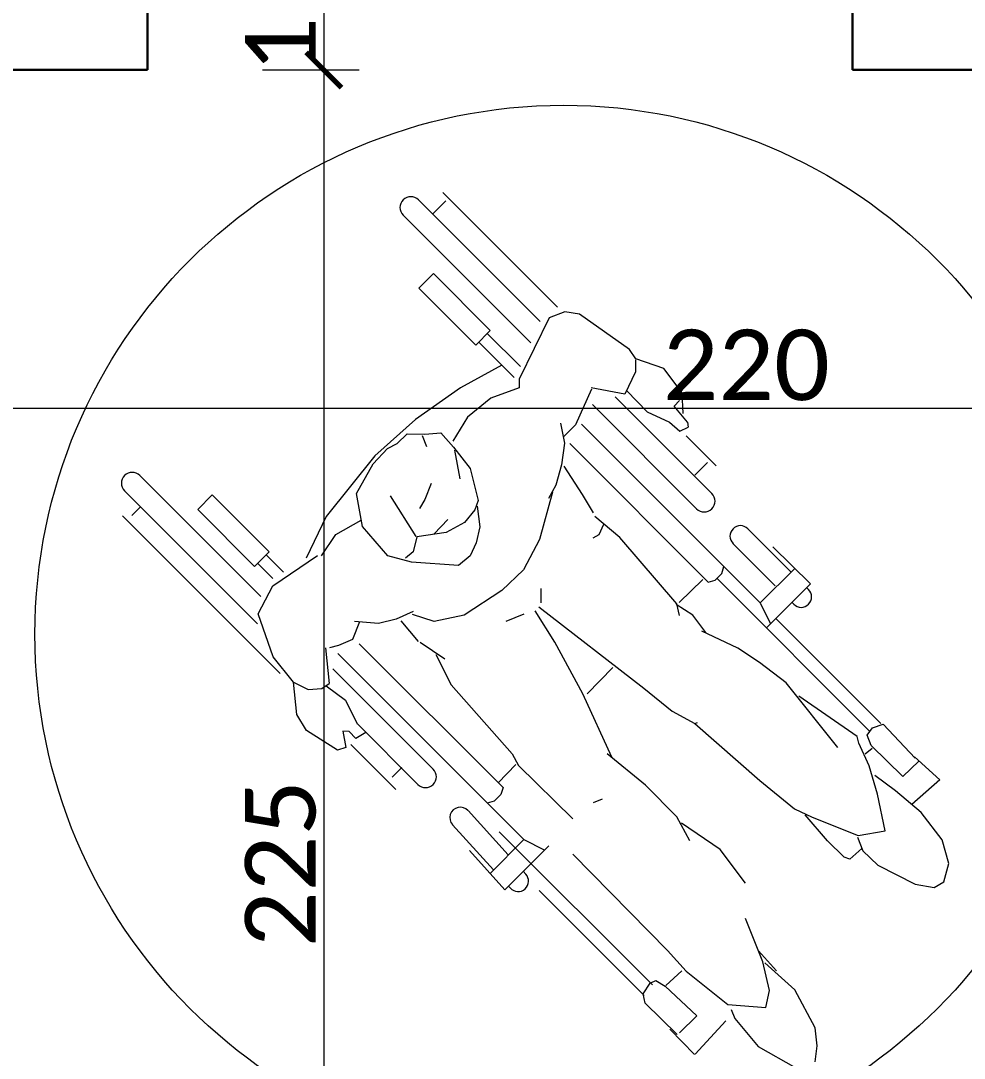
# Model space of a CAD drawing. Header units: centimetres. Extents: x -26724 to 60145, y -23645 to 6771.
# Drawn here: x -18798 to -18664.2, y 4400.4 to 4547.4 of the extents above; entities that cross this region are included whole.
import ezdxf

# ---------------------------------------------------------------- set-up
doc = ezdxf.new("R2010")
doc.units = ezdxf.units.CM
doc.linetypes.add('AUSGEZOGEN', pattern=[0])
doc.linetypes.add('PUNKT2_S9', pattern=[0.35, 0.15, -0.1, 0, -0.1])
for name, color, linetype, lineweight in [('4.KOTE', 88, 'Continuous', 15), ('Moebel', 252, 'PUNKT2_S9', 13), ('zid', 7, 'Continuous', 40)]:
    doc.layers.add(name, color=color, linetype=linetype, lineweight=lineweight)
doc.styles.get("Standard").update_dxf_attribs({"font": 'calibri.ttf'})
doc.dimstyles.new('ja 1 50', dxfattribs={"dimtxt": 10, "dimasz": 5, "dimexe": 5, "dimexo": 5, "dimgap": 1, "dimtad": 1, "dimdec": 0, "dimtxsty": 'Standard', "dimblk": 'ARCHTICK', "dimcen": 2.5, "dimclrd": 256, "dimclrt": 7, "dimadec": 0, "dimazin": 0, "dimtfac": 1, "dimtdec": 0, "dimtix": 1, "dimtmove": 1, "dimatfit": 3, "dimldrblk": 'ARCHTICK', "dimfxl": 10, "dimfxlon": 1, "dimlwd": 0, "dimlwe": 9, "dimarcsym": 0})

# ---------------------------------------------------------------- blocks, each defined once
blk = doc.blocks.new('_ArchTick')
at = {"color": 0, "linetype": 'ByBlock', "const_width": 0.15}
blk.add_lwpolyline([(-0.5, -0.5), (0.5, 0.5)], dxfattribs=at)
blk = doc.blocks.new('*D3066')
at = {"layer": '4.KOTE', "color": 0, "lineweight": 9, "transparency": 16777216}
for p, q in [((-19851.49, 4458.43), (-19866.49, 4458.43)), ((-19854.88, 4308.43), (-19866.49, 4308.43))]:
    blk.add_line(p, q, dxfattribs=at)
at = {"layer": '4.KOTE', "lineweight": 0, "transparency": 16777216}
blk.add_line((-19861.49, 4458.43), (-19861.49, 4308.43), dxfattribs=at)
at = {"layer": 'Defpoints', "color": 0, "lineweight": 50, "transparency": 16777216}
for p in [(0, 4458.43, 13.5), (-19861.49, 4308.43), (-19849.98, 4308.43, 13.5)]:
    blk.add_point(p, dxfattribs=at)
at = {"layer": '4.KOTE', "lineweight": 0, "transparency": 16777216, "xscale": 5, "yscale": 5, "zscale": 5}
for p, rotation in [((-19861.49, 4458.43), 90), ((-19861.49, 4308.43), 270)]:
    blk.add_blockref('_ArchTick', p, dxfattribs=dict(at, rotation=rotation))
at = {"layer": '4.KOTE', "color": 7, "transparency": 16777216, "insert": (-19867.61, 4383.43), "char_height": 10, "attachment_point": 5, "rotation": 90}
blk.add_mtext('150', dxfattribs=at)
blk = doc.blocks.new('*D3080')
at = {"layer": '4.KOTE', "color": 0, "lineweight": 9, "transparency": 16777216}
for p, q in [((-18805.07, 4502.02), (-18805.07, 4487.48)), ((-18585.17, 4502.02), (-18585.17, 4487.48))]:
    blk.add_line(p, q, dxfattribs=at)
at = {"layer": '4.KOTE', "lineweight": 0, "transparency": 16777216}
blk.add_line((-18585.17, 4492.48), (-18805.07, 4492.48), dxfattribs=at)
at = {"layer": 'Defpoints', "color": 0, "lineweight": 50, "transparency": 16777216}
for p in [(-18805.07, 4540.46, 13.5), (-18585.17, 4540.46, 13.5), (-18805.07, 4492.48)]:
    blk.add_point(p, dxfattribs=at)
at = {"layer": '4.KOTE', "lineweight": 0, "transparency": 16777216, "xscale": 5, "yscale": 5, "zscale": 5, "rotation": 180}
blk.add_blockref('_ArchTick', (-18805.07, 4492.48), dxfattribs=at)
at = {"layer": '4.KOTE', "lineweight": 0, "transparency": 16777216, "xscale": 5, "yscale": 5, "zscale": 5}
blk.add_blockref('_ArchTick', (-18585.17, 4492.48), dxfattribs=at)
at = {"layer": '4.KOTE', "color": 7, "transparency": 16777216, "insert": (-18695.12, 4498.6), "char_height": 10, "attachment_point": 5}
blk.add_mtext('220', dxfattribs=at)
blk = doc.blocks.new('*D3091')
at = {"layer": '4.KOTE', "lineweight": 0, "transparency": 16777216}
for p, q in [((-18755.06, 4555.46), (-18755.06, 4560.46)), ((-18755.06, 4555.46), (-18755.06, 4540.46)), ((-18755.06, 4540.46), (-18755.06, 4535.46))]:
    blk.add_line(p, q, dxfattribs=at)
at = {"layer": '4.KOTE', "color": 0, "lineweight": 9, "transparency": 16777216}
for p, q in [((-18763.74, 4555.46), (-18750.06, 4555.46)), ((-18763.74, 4540.46), (-18750.06, 4540.46))]:
    blk.add_line(p, q, dxfattribs=at)
at = {"layer": 'Defpoints', "color": 0, "lineweight": 50, "transparency": 16777216}
for p in [(-18780.07, 4555.46, 13.5), (-18780.07, 4540.46, 13.5), (-18755.06, 4540.46)]:
    blk.add_point(p, dxfattribs=at)
at = {"layer": '4.KOTE', "lineweight": 0, "transparency": 16777216, "xscale": 5, "yscale": 5, "zscale": 5}
for p, rotation in [((-18755.06, 4555.46), 270), ((-18755.06, 4540.46), 90)]:
    blk.add_blockref('_ArchTick', p, dxfattribs=dict(at, rotation=rotation))
at = {"layer": '4.KOTE', "color": 7, "transparency": 16777216, "insert": (-18761.14, 4547.96), "char_height": 10, "attachment_point": 5, "rotation": 90}
blk.add_mtext('15', dxfattribs=at)
blk = doc.blocks.new('*D3092')
at = {"layer": '4.KOTE', "color": 0, "lineweight": 9, "transparency": 16777216}
for p, q in [((-18763.74, 4540.46), (-18750.06, 4540.46)), ((-18762.25, 4315.44), (-18750.06, 4315.44))]:
    blk.add_line(p, q, dxfattribs=at)
at = {"layer": '4.KOTE', "lineweight": 0, "transparency": 16777216}
blk.add_line((-18755.06, 4540.46), (-18755.06, 4315.44), dxfattribs=at)
at = {"layer": 'Defpoints', "color": 0, "lineweight": 50, "transparency": 16777216}
for p in [(-18780.07, 4540.46, 13.5), (-18768.91, 4315.44, 13.5), (-18755.06, 4315.44)]:
    blk.add_point(p, dxfattribs=at)
at = {"layer": '4.KOTE', "lineweight": 0, "transparency": 16777216, "xscale": 5, "yscale": 5, "zscale": 5}
for p, rotation in [((-18755.06, 4540.46), 90), ((-18755.06, 4315.44), 270)]:
    blk.add_blockref('_ArchTick', p, dxfattribs=dict(at, rotation=rotation))
at = {"layer": '4.KOTE', "color": 7, "transparency": 16777216, "insert": (-18761.18, 4427.95), "char_height": 10, "attachment_point": 5, "rotation": 90}
blk.add_mtext('225', dxfattribs=at)

msp = doc.modelspace()

# ---------------------------------------------------------------- linework, layer by layer
at = {"layer": 'Moebel', "color": 252, "linetype": 'AUSGEZOGEN', "lineweight": 18, "transparency": 33554687}
for p, q in [((-18721.9, 4506.84, 13.5), (-18738.18, 4523.11, 13.5)), ((-18724.38, 4504.78, 13.5), (-18741.64, 4522.03, 13.5)), ((-18737.74, 4521.91, 13.5), (-18739.52, 4520.13, 13.5)), ((-18743.79, 4519.87, 13.5), (-18725.7, 4501.78, 13.5)), ((-18741.58, 4509.51, 13.5), (-18739.51, 4511.59, 13.5)), ((-18739.51, 4511.59, 13.5), (-18731.44, 4503.52, 13.5)), ((-18733.51, 4501.45, 13.5), (-18741.58, 4509.51, 13.5)), ((-18723.07, 4505.3, 13.5), (-18727.32, 4496.65, 13.5)), ((-18720.88, 4506.18, 13.5), (-18723.07, 4505.3, 13.5)), ((-18718.79, 4505.85, 13.5), (-18720.88, 4506.18, 13.5)), ((-18711.69, 4500.81, 13.5), (-18718.79, 4505.85, 13.5)), ((-18731.44, 4503.52, 13.5), (-18733.51, 4501.45, 13.5)), ((-18731.86, 4503.09, 13.5), (-18727.17, 4498.4, 13.5)), ((-18733.02, 4501.84, 13.5), (-18728.07, 4496.88, 13.5)), ((-18710.81, 4499.52, 13.5), (-18711.69, 4500.81, 13.5)), ((-18710.86, 4499.37, 13.5), (-18710.83, 4497.65, 13.5)), ((-18706.83, 4498.16, 13.5), (-18710.81, 4499.52, 13.5)), ((-18729.79, 4498.61, 13.5), (-18735.68, 4495.39, 13.5)), ((-18704.2, 4494.67, 13.5), (-18706.83, 4498.16, 13.5)), ((-18727.32, 4496.65, 13.5), (-18727.35, 4495.41, 13.5)), ((-18710.83, 4497.65, 13.5), (-18712.37, 4494.48, 13.5)), ((-18735.68, 4495.39, 13.5), (-18742.03, 4490.93, 13.5)), ((-18727.35, 4495.41, 13.5), (-18731.34, 4493.92, 13.5)), ((-18717.1, 4495.2, 13.5), (-18719.33, 4490.14, 13.5)), ((-18712.37, 4494.48, 13.5), (-18717.13, 4495.41, 13.5)), ((-18712.05, 4494.95, 13.5), (-18709.19, 4491.99, 13.5)), ((-18731.34, 4493.92, 13.5), (-18734.68, 4491.23, 13.5)), ((-18700.02, 4480.41, 13.5), (-18713.74, 4494.13, 13.5)), ((-18705.35, 4492.8, 13.5), (-18704.59, 4493.61, 13.5)), ((-18704.06, 4491.74, 13.5), (-18704.2, 4494.67, 13.5)), ((-18716.95, 4493.03, 13.5), (-18702.17, 4478.25, 13.5)), ((-18709.19, 4491.99, 13.5), (-18706.02, 4490.52, 13.5)), ((-18703.48, 4490.52, 13.5), (-18705.35, 4492.8, 13.5)), ((-18742.03, 4490.93, 13.5), (-18747.84, 4485.74, 13.5)), ((-18734.68, 4491.23, 13.5), (-18736.75, 4487.84, 13.5)), ((-18721.49, 4490.4, 13.5), (-18720.91, 4487.57, 13.5)), ((-18706.02, 4490.52, 13.5), (-18704.53, 4489.24, 13.5)), ((-18703.48, 4490.52, 13.5), (-18703.36, 4489.81, 13.5)), ((-18740.71, 4488.81, 13.5), (-18738.46, 4489.04, 13.5)), ((-18738.46, 4489.04, 13.5), (-18736.67, 4487.01, 13.5)), ((-18719.33, 4490.14, 13.5), (-18720.99, 4488.49, 13.5)), ((-18693.15, 4464.91, 13.5), (-18718.48, 4490.24, 13.5)), ((-18704.53, 4489.24, 13.5), (-18703.36, 4489.81, 13.5)), ((-18746.01, 4486.78, 13.5), (-18744.65, 4487.5, 13.5)), ((-18744.65, 4487.5, 13.5), (-18743.24, 4488.87, 13.5)), ((-18743.24, 4488.87, 13.5), (-18740.71, 4488.81, 13.5)), ((-18741.1, 4488.63, 13.5), (-18740.49, 4487.1, 13.5)), ((-18720.91, 4487.57, 13.5), (-18721.36, 4484.5, 13.5)), ((-18720.17, 4487.49, 13.5), (-18700.53, 4467.84, 13.5)), ((-18699.4, 4484.33, 13.5), (-18703.67, 4488.61, 13.5)), ((-18748.04, 4484.63, 13.5), (-18746.01, 4486.78, 13.5)), ((-18736.67, 4487.01, 13.5), (-18734.3, 4483.96, 13.5)), ((-18735.73, 4482.49, 13.5), (-18736.47, 4486.55, 13.5)), ((-18747.84, 4485.74, 13.5), (-18754.73, 4477.18, 13.5)), ((-18750.41, 4480.44, 13.5), (-18748.04, 4484.63, 13.5)), ((-18721.36, 4484.5, 13.5), (-18722.15, 4481.62, 13.5)), ((-18700.63, 4484.8, 13.5), (-18702.41, 4483.02, 13.5)), ((-18734.3, 4483.96, 13.5), (-18733.14, 4479.41, 13.5)), ((-18718.38, 4480.27, 13.5), (-18720.98, 4484.31, 13.5)), ((-18764, 4465.8, 13.5), (-18781.16, 4482.96, 13.5)), ((-18739.84, 4481.82, 13.5), (-18740.74, 4479.58, 13.5)), ((-18722.15, 4481.62, 13.5), (-18723.18, 4479.73, 13.5)), ((-18783.32, 4480.81, 13.5), (-18764.47, 4461.96, 13.5)), ((-18772.95, 4478.15, 13.5), (-18770.88, 4480.22, 13.5)), ((-18770.88, 4480.22, 13.5), (-18762.81, 4472.15, 13.5)), ((-18749.59, 4475.72, 13.5), (-18750.41, 4480.44, 13.5)), ((-18741.94, 4474.3, 13.5), (-18745.59, 4480.09, 13.5)), ((-18722.61, 4480.62, 13.5), (-18724.47, 4473.89, 13.5)), ((-18716.78, 4477.7, 13.5), (-18718.38, 4480.27, 13.5)), ((-18740.74, 4479.58, 13.5), (-18741.46, 4478.27, 13.5)), ((-18733.14, 4479.41, 13.5), (-18733.63, 4478.08, 13.5)), ((-18733.3, 4478.64, 13.5), (-18732.94, 4475.71, 13.5)), ((-18761.25, 4454.88, 13.5), (-18783.62, 4477.25, 13.5)), ((-18782.29, 4477.32, 13.5), (-18781.12, 4478.49, 13.5)), ((-18764.88, 4470.08, 13.5), (-18772.95, 4478.15, 13.5)), ((-18754.73, 4477.18, 13.5), (-18757.57, 4471.27, 13.5)), ((-18733.63, 4478.08, 13.5), (-18735.12, 4476.3, 13.5)), ((-18713.06, 4474.18, 13.5), (-18716.62, 4477.15, 13.5)), ((-18753.34, 4474.61, 13.5), (-18749.75, 4476.63, 13.5)), ((-18745.98, 4471.58, 13.5), (-18749.59, 4475.72, 13.5)), ((-18737.44, 4476.71, 13.5), (-18739.41, 4474.72, 13.5)), ((-18735.12, 4476.3, 13.5), (-18737.69, 4474.91, 13.5)), ((-18732.94, 4475.71, 13.5), (-18733.45, 4473.44, 13.5)), ((-18715.4, 4476.04, 13.5), (-18716.03, 4474.54, 13.5)), ((-18755.38, 4471.57, 13.5), (-18753.34, 4474.61, 13.5)), ((-18741.84, 4474.28, 13.5), (-18742.4, 4472.13, 13.5)), ((-18737.69, 4474.91, 13.5), (-18741.84, 4474.28, 13.5)), ((-18716.03, 4474.54, 13.5), (-18716.87, 4474.08, 13.5)), ((-18704.97, 4464.77, 13.5), (-18713.06, 4474.18, 13.5)), ((-18688.77, 4469.29, 13.5), (-18694.91, 4475.43, 13.5)), ((-18733.45, 4473.44, 13.5), (-18734.3, 4471.58, 13.5)), ((-18724.47, 4473.89, 13.5), (-18726.74, 4469.6, 13.5)), ((-18697.01, 4473.33, 13.5), (-18691.01, 4467.33, 13.5)), ((-18686.03, 4467.6, 13.5), (-18691.37, 4472.86, 13.5)), ((-18762.81, 4472.15, 13.5), (-18764.88, 4470.08, 13.5)), ((-18763.23, 4471.73, 13.5), (-18760.76, 4469.25, 13.5)), ((-18762.29, 4467.31, 13.5), (-18755.94, 4471.62, 13.5)), ((-18742.6, 4470.68, 13.5), (-18745.98, 4471.58, 13.5)), ((-18742.4, 4472.13, 13.5), (-18743.47, 4471.25, 13.5)), ((-18734.3, 4471.58, 13.5), (-18735.95, 4470.22, 13.5)), ((-18764.39, 4470.47, 13.5), (-18762.28, 4468.36, 13.5)), ((-18735.95, 4470.22, 13.5), (-18742.6, 4470.68, 13.5)), ((-18698.61, 4469.08, 13.5), (-18698.3, 4470.07, 13.5)), ((-18693.15, 4464.91, 13.5), (-18688.26, 4469.79, 13.5)), ((-18726.74, 4469.6, 13.5), (-18729.8, 4466.67, 13.5)), ((-18699.53, 4468.15, 13.5), (-18698.61, 4469.08, 13.5)), ((-18699.25, 4468.37, 13.5), (-18677.54, 4446.65, 13.5)), ((-18764.37, 4463.35, 13.5), (-18762.29, 4467.31, 13.5)), ((-18724.21, 4464.94, 13.5), (-18724.23, 4466.93, 13.5)), ((-18701.27, 4468.22, 13.5), (-18704.63, 4464.95, 13.5)), ((-18700.53, 4467.84, 13.5), (-18699.53, 4468.15, 13.5)), ((-18692.28, 4461.36, 13.5), (-18686.03, 4467.6, 13.5)), ((-18686.29, 4466.81, 13.5), (-18686.58, 4467.1, 13.5)), ((-18729.8, 4466.67, 13.5), (-18735.13, 4463.19, 13.5)), ((-18724.54, 4464.37, 13.5), (-18709.64, 4452.82, 13.5)), ((-18702.73, 4463.17, 13.5), (-18705.05, 4464.69, 13.5)), ((-18704.62, 4463.13, 13.5), (-18704.97, 4464.77, 13.5)), ((-18693.15, 4464.88, 13.5), (-18691.71, 4462, 13.5)), ((-18688.58, 4464.9, 13.5), (-18688.39, 4464.71, 13.5)), ((-18762.23, 4457.26, 13.5), (-18764.37, 4463.35, 13.5)), ((-18744.81, 4462.58, 13.5), (-18747.28, 4461.99, 13.5)), ((-18742.36, 4463.71, 13.5), (-18744.81, 4462.58, 13.5)), ((-18739.42, 4462.28, 13.5), (-18742.47, 4463.25, 13.5)), ((-18735.13, 4463.19, 13.5), (-18739.42, 4462.28, 13.5)), ((-18729.18, 4462.31, 13.5), (-18726.62, 4463.34, 13.5)), ((-18722.26, 4459.36, 13.5), (-18725.06, 4463.77, 13.5)), ((-18700.88, 4460.69, 13.5), (-18702.73, 4463.17, 13.5)), ((-18676.04, 4447.83, 13.5), (-18690.92, 4462.71, 13.5)), ((-18749.99, 4462.23, 13.5), (-18750.98, 4459.72, 13.5)), ((-18747.28, 4461.99, 13.5), (-18750.72, 4462.25, 13.5)), ((-18744.12, 4462.38, 13.5), (-18741.65, 4459.43, 13.5)), ((-18750.98, 4459.72, 13.5), (-18752.99, 4458.86, 13.5)), ((-18696.3, 4458.5, 13.5), (-18701.41, 4460.89, 13.5)), ((-18754.81, 4458.54, 13.5), (-18754.3, 4453.49, 13.5)), ((-18752.99, 4458.86, 13.5), (-18754.24, 4458.52, 13.5)), ((-18750.02, 4459.12, 13.5), (-18729.63, 4438.74, 13.5)), ((-18741.37, 4459.35, 13.5), (-18737.91, 4457, 13.5)), ((-18718.29, 4452.03, 13.5), (-18722.26, 4459.36, 13.5)), ((-18693.27, 4456.44, 13.5), (-18696.3, 4458.5, 13.5)), ((-18759.34, 4453.65, 13.5), (-18762.23, 4457.26, 13.5)), ((-18726.7, 4431.36, 13.5), (-18753.09, 4457.74, 13.5)), ((-18739.16, 4457.61, 13.5), (-18736.98, 4453.28, 13.5)), ((-18739.54, 4441.34, 13.5), (-18753.77, 4455.58, 13.5)), ((-18714.04, 4455.74, 13.5), (-18717.72, 4452.02, 13.5)), ((-18689.45, 4453.56, 13.5), (-18693.27, 4456.44, 13.5)), ((-18758.89, 4449.11, 13.5), (-18759.34, 4453.65, 13.5)), ((-18759.34, 4453.65, 13.5), (-18757.29, 4452.62, 13.5)), ((-18757.29, 4452.62, 13.5), (-18755.34, 4452.78, 13.5)), ((-18755.34, 4452.78, 13.5), (-18754.3, 4453.49, 13.5)), ((-18754.71, 4453.17, 13.5), (-18751.97, 4451.13, 13.5)), ((-18736.98, 4453.28, 13.5), (-18728.33, 4443.49, 13.5)), ((-18709.64, 4452.82, 13.5), (-18705.65, 4449.55, 13.5)), ((-18682.13, 4444.43, 13.5), (-18689.45, 4453.56, 13.5)), ((-18751.97, 4451.13, 13.5), (-18750.32, 4447.75, 13.5)), ((-18714.18, 4443.06, 13.5), (-18718.29, 4452.03, 13.5)), ((-18679.38, 4445.99, 13.5), (-18687.68, 4451.71, 13.5)), ((-18705.65, 4449.55, 13.5), (-18702.44, 4447.82, 13.5)), ((-18757.53, 4446.81, 13.5), (-18758.89, 4449.11, 13.5)), ((-18750.37, 4447.86, 13.5), (-18741.7, 4439.18, 13.5)), ((-18702.44, 4447.82, 13.5), (-18702.05, 4447.94, 13.5)), ((-18702.44, 4447.82, 13.5), (-18693.2, 4439.71, 13.5)), ((-18677.21, 4447.21, 13.5), (-18675.69, 4447.73, 13.5)), ((-18675.69, 4447.73, 13.5), (-18671.17, 4442.9, 13.5)), ((-18753.11, 4444.02, 13.5), (-18757.53, 4446.81, 13.5)), ((-18751.44, 4446.67, 13.5), (-18752.35, 4446.72, 13.5)), ((-18752.35, 4446.72, 13.5), (-18751.94, 4444.43, 13.5)), ((-18750.51, 4445.7, 13.5), (-18751.44, 4446.67, 13.5)), ((-18749.09, 4446.55, 13.5), (-18750.51, 4445.7, 13.5)), ((-18677.96, 4446.14, 13.5), (-18677.21, 4447.21, 13.5)), ((-18744.84, 4438.47, 13.5), (-18751.22, 4444.85, 13.5)), ((-18679.15, 4445.01, 13.5), (-18679.38, 4445.99, 13.5)), ((-18677.69, 4441.79, 13.5), (-18679.15, 4445.01, 13.5)), ((-18677.42, 4444.68, 13.5), (-18677.96, 4446.14, 13.5)), ((-18751.94, 4444.43, 13.5), (-18753.11, 4444.02, 13.5)), ((-18728.33, 4443.49, 13.5), (-18727.46, 4441.85, 13.5)), ((-18709.43, 4439.06, 13.5), (-18714.86, 4443.49, 13.5)), ((-18678.27, 4443.51, 13.5), (-18677.27, 4444.32, 13.5)), ((-18672.9, 4440.32, 13.5), (-18677.42, 4444.68, 13.5)), ((-18727.8, 4441.99, 13.5), (-18730.32, 4439.41, 13.5)), ((-18727.46, 4441.85, 13.5), (-18719.74, 4434.3, 13.5)), ((-18672.9, 4440.32, 13.5), (-18670.64, 4442.49, 13.5)), ((-18671.24, 4443.07, 13.5), (-18667.68, 4439.84, 13.5)), ((-18743.98, 4441.58, 13.5), (-18745.35, 4440.21, 13.5)), ((-18676.49, 4437.79, 13.5), (-18677.69, 4441.79, 13.5)), ((-18673.97, 4438.27, 13.5), (-18676.9, 4440.43, 13.5)), ((-18704.98, 4434.6, 13.5), (-18709.43, 4439.06, 13.5)), ((-18693.2, 4439.71, 13.5), (-18688.3, 4435.7, 13.5)), ((-18667.68, 4439.84, 13.5), (-18671.65, 4436.32, 13.5)), ((-18729.94, 4437.74, 13.5), (-18730.87, 4436.82, 13.5)), ((-18729.63, 4438.74, 13.5), (-18729.94, 4437.74, 13.5)), ((-18675.44, 4432.62, 13.5), (-18676.49, 4437.79, 13.5)), ((-18670.32, 4435.19, 13.5), (-18673.97, 4438.27, 13.5)), ((-18730.87, 4436.82, 13.5), (-18731.86, 4436.51, 13.5)), ((-18716.8, 4436.62, 13.5), (-18715.52, 4437.13, 13.5)), ((-18734.6, 4435.47, 13.5), (-18728.89, 4429.2, 13.5)), ((-18703.15, 4431.17, 13.5), (-18704.98, 4434.6, 13.5)), ((-18688.3, 4435.7, 13.5), (-18685.79, 4434.55, 13.5)), ((-18683.62, 4431.17, 13.5), (-18686.78, 4434.86, 13.5)), ((-18685.79, 4434.55, 13.5), (-18679.25, 4431.92, 13.5)), ((-18667.33, 4431.32, 13.5), (-18670.32, 4435.19, 13.5)), ((-18730.97, 4427.08, 13.5), (-18736.79, 4433.47, 13.5)), ((-18698.84, 4429.94, 13.5), (-18704.3, 4433.7, 13.5)), ((-18730.16, 4432.46, 13.5), (-18708.44, 4410.75, 13.5)), ((-18679.35, 4431.69, 13.5), (-18678.58, 4429.77, 13.5)), ((-18679.25, 4431.92, 13.5), (-18675.44, 4432.62, 13.5)), ((-18726.7, 4431.36, 13.5), (-18731.48, 4426.57, 13.5)), ((-18723.15, 4430.49, 13.5), (-18729.39, 4424.24, 13.5)), ((-18726.67, 4431.36, 13.5), (-18723.79, 4429.92, 13.5)), ((-18681.24, 4428.86, 13.5), (-18683.62, 4431.17, 13.5)), ((-18678.71, 4430.08, 13.5), (-18680.42, 4428.57, 13.5)), ((-18666.39, 4427.97, 13.5), (-18667.33, 4431.32, 13.5)), ((-18729.39, 4424.24, 13.5), (-18734.39, 4429.81, 13.5)), ((-18719.74, 4429.3, 13.5), (-18706.3, 4415.61, 13.5)), ((-18695.23, 4425.17, 13.5), (-18698.84, 4429.94, 13.5)), ((-18680.42, 4428.57, 13.5), (-18681.24, 4428.86, 13.5)), ((-18678.58, 4429.77, 13.5), (-18676.45, 4427.75, 13.5)), ((-18676.45, 4427.75, 13.5), (-18671.18, 4425.04, 13.5)), ((-18667.1, 4425.37, 13.5), (-18666.39, 4427.97, 13.5)), ((-18726.76, 4426.87, 13.5), (-18726.4, 4426.46, 13.5)), ((-18728.59, 4424.47, 13.5), (-18728.86, 4424.76, 13.5)), ((-18671.18, 4425.04, 13.5), (-18668.46, 4424.58, 13.5)), ((-18668.46, 4424.58, 13.5), (-18667.1, 4425.37, 13.5)), ((-18709.62, 4409.25, 13.5), (-18724.5, 4424.13, 13.5)), ((-18692.76, 4414.04, 13.5), (-18695.23, 4420.17, 13.5)), ((-18706.3, 4415.61, 13.5), (-18703.65, 4412.68, 13.5)), ((-18690.82, 4412.74, 13.5), (-18693.38, 4415.57, 13.5)), ((-18691.84, 4409.96, 13.5), (-18692.76, 4414.04, 13.5)), ((-18688.24, 4410.06, 13.5), (-18692.47, 4413.9, 13.5)), ((-18706.53, 4410.65, 13.5), (-18704.29, 4412.77, 13.5)), ((-18703.65, 4412.68, 13.5), (-18697.73, 4407.96, 13.5)), ((-18709.74, 4409.51, 13.5), (-18708.77, 4411.01, 13.5)), ((-18708.67, 4411.06, 13.5), (-18707.95, 4411.38, 13.5)), ((-18707.95, 4411.38, 13.5), (-18706.62, 4410.56, 13.5)), ((-18709.47, 4408.15, 13.5), (-18709.74, 4409.51, 13.5)), ((-18702.15, 4406.37, 13.5), (-18706.62, 4410.56, 13.5)), ((-18692.36, 4407.54, 13.5), (-18691.84, 4409.96, 13.5)), ((-18685.36, 4404.67, 13.5), (-18688.24, 4410.06, 13.5)), ((-18704.92, 4403.72, 13.5), (-18709.47, 4408.15, 13.5)), ((-18697.73, 4407.96, 13.5), (-18692.36, 4407.54, 13.5)), ((-18697.25, 4407.26, 13.5), (-18696.74, 4405.99, 13.5)), ((-18702.15, 4406.37, 13.5), (-18704.59, 4403.97, 13.5)), ((-18702.38, 4400.94, 13.5), (-18698.01, 4405.68, 13.5)), ((-18696.74, 4405.99, 13.5), (-18693.46, 4402.04, 13.5)), ((-18702.47, 4400.88, 13.5), (-18705.98, 4404.48, 13.5)), ((-18685.06, 4402.13, 13.5), (-18685.36, 4404.67, 13.5)), ((-18685.37, 4399.84, 13.5), (-18685.06, 4402.13, 13.5)), ((-18693.46, 4402.04, 13.5), (-18688.1, 4399.02, 13.5))]:
    msp.add_line(p, q, dxfattribs=at)
msp.add_circle((-18721.03, 4460.46, 13.5), 75, dxfattribs=at)
for centre, radius, start, end in [((-18742.72, 4520.95, 13.5), 1.53, 44.9995, 224.9995), ((-18782.24, 4481.88, 13.5), 1.53, 44.9995, 224.9995), ((-18701.09, 4479.33, 13.5), 1.53, 224.9995, 44.9995), ((-18695.96, 4474.38, 13.5), 1.48, 44.9995, 224.9995), ((-18687.34, 4465.76, 13.5), 1.48, 224.9995, 44.9995), ((-18740.62, 4440.26, 13.5), 1.53, 224.9995, 44.9995), ((-18735.7, 4434.47, 13.5), 1.48, 42.3367, 222.3367), ((-18727.49, 4425.46, 13.5), 1.48, 222.3367, 42.3367)]:
    msp.add_arc(centre, radius, start, end, dxfattribs=at)
at = {"layer": 'zid', "lineweight": 30}
for p, q in [((-18780.07, 4540.46, 13.5), (-18780.07, 4555.46, 13.5)), ((-18680.07, 4540.46, 13.5), (-18680.07, 4555.46, 13.5)), ((-18780.07, 4540.46, 13.5), (-18827.07, 4540.46, 13.5)), ((-18585.17, 4540.46, 13.5), (-18680.07, 4540.46, 13.5))]:
    msp.add_line(p, q, dxfattribs=at)

# ---------------------------------------------------------------- dimensions: what is measured, and where the dimension line sits
at = {"layer": '4.KOTE'}
for base, p1, p2, picture, middle in [((-18755.06, 4540.46), (-18780.07, 4555.46, 13.5), (-18780.07, 4540.46, 13.5), '*D3091', (-18761.14, 4547.96)), ((-18755.06, 4315.44), (-18780.07, 4540.46, 13.5), (-18768.91, 4315.44, 13.5), '*D3092', (-18761.18, 4427.95)), ((-19861.49, 4308.43), (0, 4458.43, 13.5), (-19849.98, 4308.43, 13.5), '*D3066', (-19867.61, 4383.43))]:
    dim = msp.add_linear_dim(base=base, p1=p1, p2=p2, angle=90, dimstyle='ja 1 50', dxfattribs=at)
    dim.commit()
    dim.dimension.update_dxf_attribs({"geometry": picture, "text_midpoint": middle})
dim = msp.add_linear_dim(base=(-18805.07, 4492.48), p1=(-18585.17, 4540.46, 13.5), p2=(-18805.07, 4540.46, 13.5), dimstyle='ja 1 50', dxfattribs=at)
dim.commit()
dim.dimension.update_dxf_attribs({"geometry": '*D3080', "text_midpoint": (-18695.12, 4498.6)})

doc.saveas('drawing.dxf')
